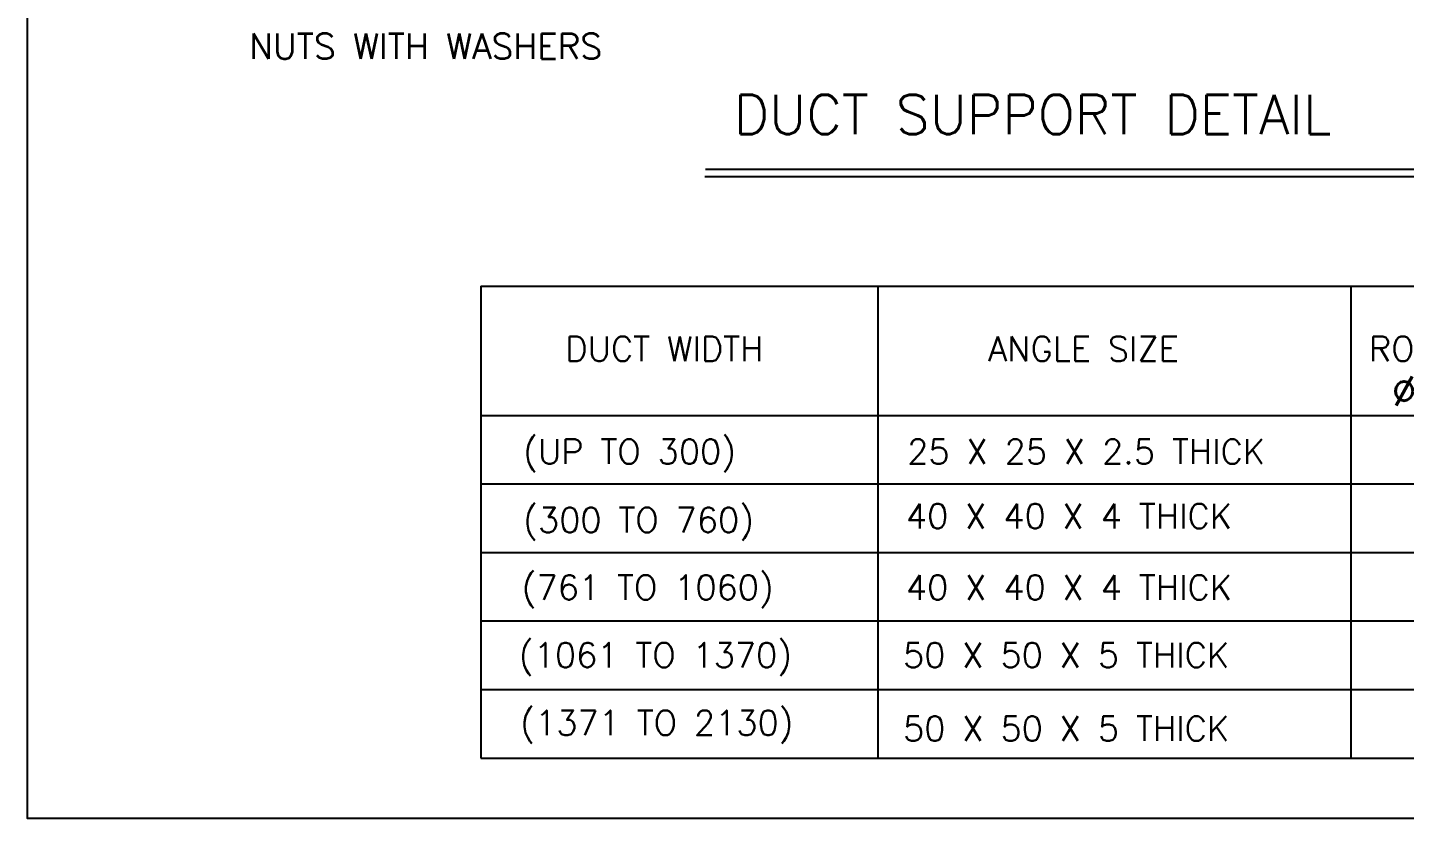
# Model space of a CAD drawing. Header units: millimetres. Extents: x 6 to 143847, y -192 to 53542.
# Drawn here: x 6 to 12562, y 11 to 7218 of the extents above; entities that cross this region are included whole.
import ezdxf

# ---------------------------------------------------------------- set-up
doc = ezdxf.new("R2010")
doc.units = ezdxf.units.MM
for name, color, linetype in [('L', 7, 'Continuous'), ('MLEROY80', 2, 'Continuous'), ('Text', 50, 'Continuous')]:
    doc.layers.add(name, color=color, linetype=linetype)
doc.styles.add('ROMANC', font='romans.shx', dxfattribs={"width": 0.65, "height": 200})

msp = doc.modelspace()

# ---------------------------------------------------------------- linework, layer by layer
at = {"layer": 'L'}
for p, q in [((13537, 5924), (6188, 5924)), ((13537, 5858), (6181, 5858)), ((4141, 4863), (17966, 4863)), ((4141, 4863), (4141, 562)), ((7759, 4863), (7759, 562)), ((12074, 4863), (12074, 562)), ((4141, 3684), (17966, 3684)), ((4141, 3059), (17966, 3059)), ((4141, 2435), (17966, 2435)), ((4141, 1811), (17966, 1811)), ((4141, 1186), (17966, 1186)), ((4141, 562), (17966, 562))]:
    msp.add_line(p, q, dxfattribs=at)
at = {"layer": 'MLEROY80'}
msp.add_lwpolyline([(19488, 11), (6, 11), (6, 19153), (19488, 19153)], close=True, dxfattribs=at)

# ---------------------------------------------------------------- texts
at = {"layer": 'Text', "style": 'ROMANC'}
for s, height, p in [('NUTS WITH WASHERS', 230.4, (2026, 6932)), ('DUCT SUPPORT DETAIL', 359.42, (6445, 6247)), ('DUCT WIDTH', 225.3, (4911, 4178)), ('ANGLE SIZE', 225.3, (8766, 4178)), ('ROD SIZE', 225.3, (12238, 4178)), ('%%Cmm.', 263.4, (12446, 3774)), ('(UP TO 300)', 225.28, (4526, 3242)), ('25 X 25 X 2.5 THICK', 225.28, (8028, 3242)), ('(300 TO 760)', 225.28, (4526, 2618)), ('40 X 40 X 4 THICK', 225.28, (8016, 2654)), ('(761 TO 1060)', 225.28, (4513, 2004)), ('40 X 40 X 4 THICK', 225.28, (8016, 2004)), ('(1061 TO 1370)', 225.28, (4487, 1387)), ('50 X 50 X 5 THICK', 225.28, (7990, 1387)), ('(1371 TO 2130)', 225.28, (4500, 770)), ('50 X 50 X 5 THICK', 225.28, (7990, 718))]:
    msp.add_text(s, height=height, dxfattribs=at).set_placement(p)

doc.saveas('drawing.dxf')
